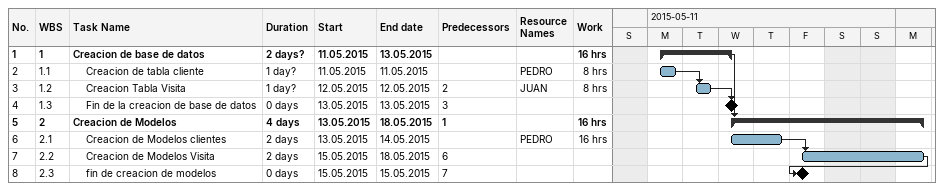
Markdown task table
| ID | WBS | Task | Duration | Start | Finish | Predecessors | Resources | Work (h) |
|---|---|---|---|---|---|---|---|---|
| 1 | 1 | **Creacion de base de datos** | 2d? | 2015-05-11 | 2015-05-13 |  |  | 16 |
| 2 | 1.1 | Creacion de tabla cliente | 1d? | 2015-05-11 | 2015-05-11 |  | PEDRO | 8 |
| 3 | 1.2 | Creacion Tabla Visita | 1d? | 2015-05-12 | 2015-05-12 | 2 | JUAN | 8 |
| 4 | 1.3 | Fin de la creacion de base de datos | 0d | 2015-05-13 | 2015-05-13 | 3 |  |  |
| 5 | 2 | **Creacion de Modelos** | 4d | 2015-05-13 | 2015-05-18 | 1 |  | 16 |
| 6 | 2.1 | Creacion de Modelos clientes | 2d | 2015-05-13 | 2015-05-14 |  | PEDRO | 16 |
| 7 | 2.2 | Creacion de Modelos Visita | 2d | 2015-05-15 | 2015-05-18 | 6 |  |  |
| 8 | 2.3 | fin de creacion de modelos | 0d | 2015-05-15 | 2015-05-15 | 7 |  |  |
